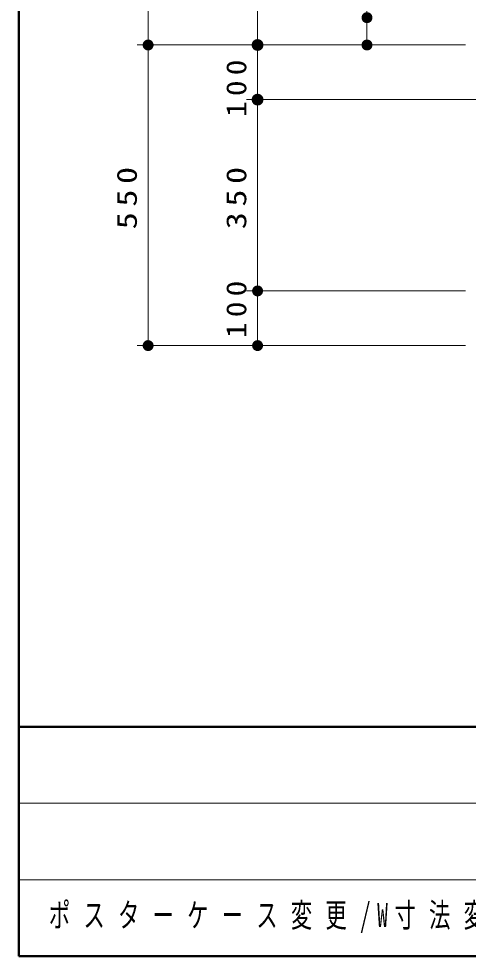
# Model space of a CAD drawing. Units: millimetres on the paper, scale 1:20. Extents: x -365 to 0, y 0 to 257.
# Drawn here: x -365 to -323.9, y 0 to 85.8 of the extents above; entities that cross this region are included whole.
import ezdxf

# ---------------------------------------------------------------- set-up
doc = ezdxf.new("R2010")
doc.units = ezdxf.units.MM
doc.layers.add('LY_1', color=7, linetype='Continuous', lineweight=13)
doc.layers.add('LY_2', color=7, linetype='Continuous', lineweight=13)
doc.styles.add('ＭＳ ゴシック', font='')
doc.styles.get('ＭＳ ゴシック').set_extended_font_data('MS Gothic')

# ---------------------------------------------------------------- blocks, each defined once
blk = doc.blocks.new('filled_dot')
at = {"color": 0, "linetype": 'Continuous', "lineweight": -2, "const_width": 1.25}
blk.add_lwpolyline([(-0.625, 0, 1), (0.625, 0, 1)], format="xyb", close=True, dxfattribs=at)

msp = doc.modelspace()

# ---------------------------------------------------------------- linework, layer by layer
at = {"layer": 'LY_1'}
for p, q in [((-353.18, 83.366), (-353.18, 183.366)), ((-343.18, 83.366), (-343.18, 130.366)), ((-333.18, 83.366), (-333.18, 90.947)), ((-324.18, 83.366), (-354.18, 83.366)), ((-324.18, 83.366), (-354.18, 83.366)), ((-353.18, 55.866), (-353.18, 83.366)), ((-324.18, 83.366), (-344.18, 83.366)), ((-343.18, 78.366), (-343.18, 83.366)), ((-321.68, 78.366), (-344.18, 78.366)), ((-343.18, 60.866), (-343.18, 78.366)), ((-324.18, 60.866), (-344.18, 60.866)), ((-343.18, 55.866), (-343.18, 60.866)), ((-324.18, 55.866), (-354.18, 55.866))]:
    msp.add_line(p, q, dxfattribs=at)
at = {"layer": 'LY_2', "lineweight": 50}
for p, q in [((-365, 257), (-365, 0)), ((-365, 21), (0, 21)), ((-365, 0), (0, 0))]:
    msp.add_line(p, q, dxfattribs=at)
at = {"layer": 'LY_2'}
for p, q in [((-365, 14), (-238.5, 14)), ((-365, 7), (-238.5, 7))]:
    msp.add_line(p, q, dxfattribs=at)

# ---------------------------------------------------------------- block references
at = {"layer": 'LY_1'}
for p, xscale, yscale, rotation in [((-333.18, 85.866), 0.4, 0.4, 270), ((-353.18, 83.366), 0.4, 0.4, 270), ((-353.18, 83.366), 0.4, 0.4, 90), ((-343.18, 83.366), 0.431, 0.431, 270), ((-343.18, 83.366), 0.4, 0.4, 90), ((-333.18, 83.366), 0.4, 0.4, 90), ((-343.18, 78.366), 0.431, 0.431, 270), ((-343.18, 60.866), 0.4, 0.4, 270), ((-353.18, 55.866), 0.4, 0.4, 90), ((-343.18, 55.866), 0.4, 0.4, 90)]:
    msp.add_blockref('filled_dot', p, dxfattribs=dict(at, xscale=xscale, yscale=yscale, rotation=rotation))

# ---------------------------------------------------------------- texts
at = {"layer": 'LY_1', "char_height": 1.833, "attachment_point": 8, "rotation": 90, "style": 'ＭＳ ゴシック'}
for s, insert in [('\\T1.33;\\W1.15;100', (-344.18, 79.643)), ('\\T1.33;\\W1.25;550', (-354.18, 69.616)), ('\\T1.33;\\W1.25;350', (-344.18, 69.616)), ('\\T1.33;\\W1.15;100', (-344.18, 59.415))]:
    msp.add_mtext(s, dxfattribs=dict(at, insert=insert))
at = {"layer": 'LY_1', "insert": (-362.25, 3.5), "char_height": 2.199, "attachment_point": 4, "style": 'ＭＳ ゴシック'}
msp.add_mtext('\\T1.62;\\W0.65;ポスターケース変更/W寸法変更/柱化粧材断面形状変更等', dxfattribs=at)

doc.saveas('drawing.dxf')
